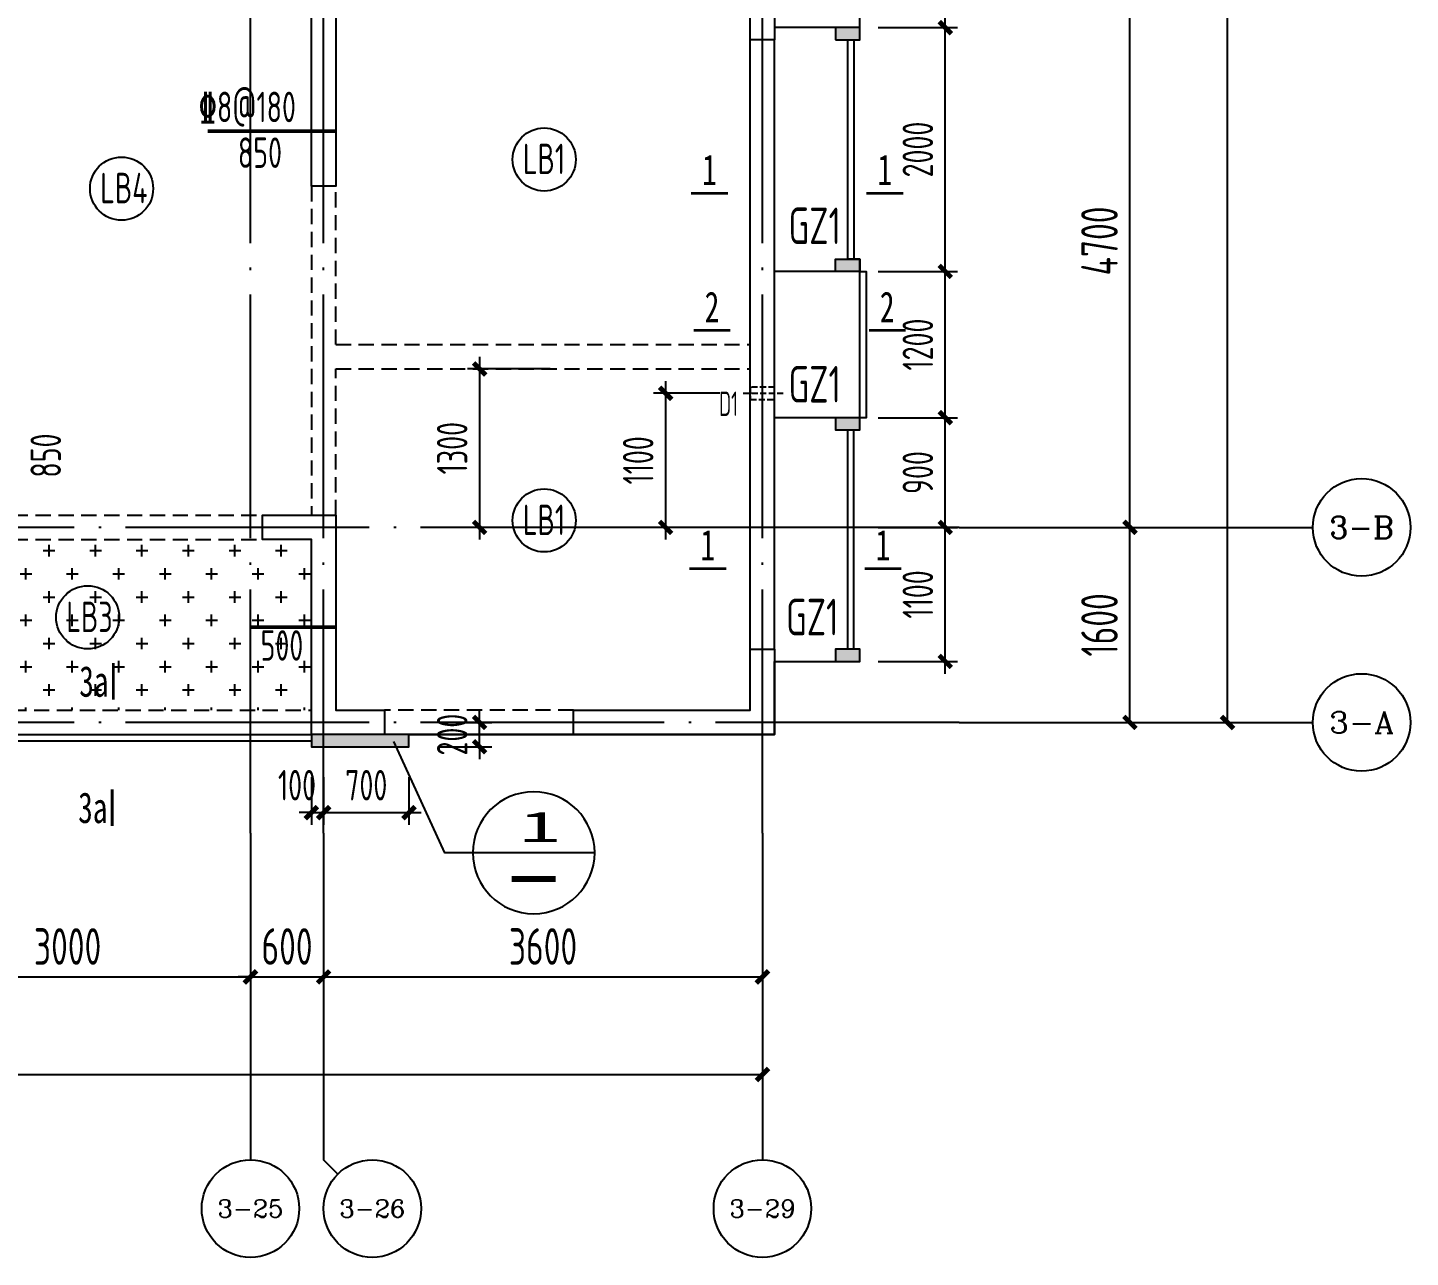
# Model space of a CAD drawing. Extents: x -173820 to 521180, y -715739 to 158231.
# Drawn here: x 36302 to 47645, y 62722 to 72810 of the extents above; entities that cross this region are included whole.
import ezdxf
from ezdxf.enums import TextEntityAlignment as Align

# ---------------------------------------------------------------- set-up
doc = ezdxf.new("R2010")
doc.units = 0
doc.header["$LTSCALE"] = 1000
for name, pattern in [('CONTINOUS', [0]), ('DASH', [0.35, 0.25, -0.1]), ('DOTE', [2.42, 2, -0.2, 0.02, -0.2]), ('HIDDEN2', [0.1875, 0.125, -0.0625])]:
    doc.linetypes.add(name, pattern=pattern)
for name, color, linetype in [('A-外装饰线脚', 7, 'Continuous'), ('A-线脚看线', 9, 'Continuous'), ('A-设备穿墙洞', 161, 'Continuous'), ('AXIS', 1, 'DOTE'), ('AXIS_TEXT', 7, 'Continuous'), ('DIM', 3, 'Continuous'), ('DIM1', 3, 'Continuous'), ('填充', 8, 'Continuous'), ('墙', 6, 'Continuous'), ('挑板', 3, 'Continuous'), ('板筋', 6, 'Continuous'), ('柱', 2, 'Continuous'), ('梁', 4, 'HIDDEN2'), ('模板线', 3, 'Continuous'), ('详图索引', 3, 'Continuous'), ('钢筋_文字', 7, 'Continuous'), ('钢筋长度标注', 7, 'Continuous')]:
    doc.layers.add(name, color=color, linetype=linetype)
doc.styles.add('_TCH_AXIS', font='COMPLEX', dxfattribs={"bigfont": 'GBCBIG'})
doc.styles.add('COMPLEX', font='COMPLEX')
doc.styles.add('TSSD_BOLD', font='tssdeng2.shx', dxfattribs={"width": 0.7, "height": 250, "bigfont": 'CHINA.shx'})
doc.styles.add('TSSD_Dimension', font='tssdeng.shx', dxfattribs={"width": 0.7, "bigfont": 'Hztxt.shx'})
doc.styles.add('zzt', font='tssdeng.shx', dxfattribs={"width": 0.7, "height": 300, "bigfont": 'tssdchn.shx'})
doc.styles.add('钢筋', font='tssdeng.shx', dxfattribs={"width": 0.7, "height": 250, "bigfont": 'tssdchn.shx'})
doc.styles.add('钢筋长度', font='tssdeng.shx', dxfattribs={"width": 0.7, "height": 300, "bigfont": 'tssdchn.shx'})
doc.styles.add('黑体', font='simhei.ttf', dxfattribs={"width": 0.8})
doc.dimstyles.new('DIM_1_100', dxfattribs={"dimtxt": 300, "dimasz": 100, "dimexe": 200, "dimexo": 50, "dimgap": 100, "dimtad": 1, "dimdec": 0, "dimzin": 0, "dimdsep": 46, "dimtxsty": 'zzt', "dimblk": 'ARCHTICK', "dimcen": 0, "dimclrt": 7, "dimadec": 0, "dimazin": 0, "dimtfac": 1, "dimtdec": 0, "dimtix": 1, "dimtmove": 2, "dimatfit": 0, "dimldrblk": 'ARCHTICK', "dimfxl": 0, "dimtolj": 1, "dimarcsym": 0})
doc.dimstyles.new('TSSD_100_100', dxfattribs={"dimtxt": 250, "dimasz": 100, "dimexe": 100, "dimexo": 250, "dimgap": 100, "dimtad": 1, "dimdec": 0, "dimzin": 0, "dimdsep": 46, "dimtxsty": 'TSSD_Dimension', "dimblk": 'ARCHTICK', "dimcen": 0, "dimdle": 100, "dimclrd": 3, "dimclre": 3, "dimclrt": 7, "dimadec": 0, "dimazin": 0, "dimtfac": 1, "dimtdec": 0, "dimtix": 1, "dimtmove": 2, "dimatfit": 3, "dimfxl": 0, "dimtolj": 1, "dimtzin": 0, "dimarcsym": 0})

# ---------------------------------------------------------------- blocks, each defined once
blk = doc.blocks.new('_ArchTick')
at = {"color": 4, "linetype": 'ByBlock', "const_width": 0.4}
blk.add_lwpolyline([(-0.5, -0.5), (0.5, 0.5)], dxfattribs=at)
blk = doc.blocks.new('*D1270')
at = {"layer": 'Defpoints', "color": 0}
for p in [(40840, 70010), (40010, 68710), (40840, 68710)]:
    blk.add_point(p, dxfattribs=at)
at = {"layer": 'DIM', "color": 3, "lineweight": -2}
for p, q in [((40010, 70110), (40010, 68610)), ((40590, 70010), (39910, 70010)), ((40590, 68710), (39910, 68710))]:
    blk.add_line(p, q, dxfattribs=at)
at = {"layer": 'DIM', "color": 3, "lineweight": -2, "xscale": 100, "yscale": 100, "zscale": 100}
for p, rotation in [((40010, 70010), 90), ((40010, 68710), 270)]:
    blk.add_blockref('_ArchTick', p, dxfattribs=dict(at, rotation=rotation))
at = {"layer": 'DIM', "color": 7, "insert": (39785, 69360), "char_height": 250, "attachment_point": 5, "rotation": 90, "style": 'TSSD_Dimension'}
blk.add_mtext('\\A1;1300', dxfattribs=at)
blk = doc.blocks.new('*D1225')
at = {"layer": 'Defpoints', "color": 0}
for p in [(43030, 68710), (43830, 68710), (43030, 67610)]:
    blk.add_point(p, dxfattribs=at)
at = {"layer": 'DIM', "color": 3, "lineweight": -2}
for p, q in [((43830, 67510), (43830, 68810)), ((43280, 68710), (43930, 68710)), ((43280, 67610), (43930, 67610))]:
    blk.add_line(p, q, dxfattribs=at)
at = {"layer": 'DIM', "color": 3, "lineweight": -2, "xscale": 100, "yscale": 100, "zscale": 100}
for p, rotation in [((43830, 68710), 90), ((43830, 67610), 270)]:
    blk.add_blockref('_ArchTick', p, dxfattribs=dict(at, rotation=rotation))
at = {"layer": 'DIM', "color": 7, "insert": (43605, 68160), "char_height": 250, "attachment_point": 5, "rotation": 90, "style": 'TSSD_Dimension'}
blk.add_mtext('\\A1;1100', dxfattribs=at)
blk = doc.blocks.new('*D1224')
at = {"layer": 'Defpoints', "color": 0}
for p in [(43030, 69610), (43830, 69610), (43030, 68710)]:
    blk.add_point(p, dxfattribs=at)
at = {"layer": 'DIM', "color": 3, "lineweight": -2}
for p, q in [((43830, 68610), (43830, 69710)), ((43280, 69610), (43930, 69610)), ((43280, 68710), (43930, 68710))]:
    blk.add_line(p, q, dxfattribs=at)
at = {"layer": 'DIM', "color": 3, "lineweight": -2, "xscale": 100, "yscale": 100, "zscale": 100}
for p, rotation in [((43830, 69610), 90), ((43830, 68710), 270)]:
    blk.add_blockref('_ArchTick', p, dxfattribs=dict(at, rotation=rotation))
at = {"layer": 'DIM', "color": 7, "insert": (43605, 69160), "char_height": 250, "attachment_point": 5, "rotation": 90, "style": 'TSSD_Dimension'}
blk.add_mtext('\\A1;900', dxfattribs=at)
blk = doc.blocks.new('*D1208')
at = {"layer": 'Defpoints', "color": 0}
for p in [(38630, 66910), (38730, 66910), (38730, 66370)]:
    blk.add_point(p, dxfattribs=at)
at = {"layer": 'DIM', "color": 3, "lineweight": -2}
for p, q in [((38630, 66660), (38630, 66270)), ((38730, 66660), (38730, 66270)), ((38630, 66370), (38530, 66370)), ((38630, 66370), (38730, 66370)), ((38730, 66370), (38830, 66370))]:
    blk.add_line(p, q, dxfattribs=at)
at = {"layer": 'DIM', "color": 3, "lineweight": -2, "xscale": 100, "yscale": 100, "zscale": 100}
blk.add_blockref('_ArchTick', (38630, 66370), dxfattribs=at)
at = {"layer": 'DIM', "color": 3, "lineweight": -2, "xscale": 100, "yscale": 100, "zscale": 100, "rotation": 180}
blk.add_blockref('_ArchTick', (38730, 66370), dxfattribs=at)
at = {"layer": 'DIM', "color": 7, "insert": (38512, 66595), "char_height": 250, "attachment_point": 5, "style": 'TSSD_Dimension'}
blk.add_mtext('\\A1;100', dxfattribs=at)
blk = doc.blocks.new('*D1207')
at = {"layer": 'Defpoints', "color": 0}
for p in [(38730, 66910), (39430, 66910), (39430, 66370)]:
    blk.add_point(p, dxfattribs=at)
at = {"layer": 'DIM', "color": 3, "lineweight": -2}
for p, q in [((38730, 66660), (38730, 66270)), ((39430, 66660), (39430, 66270)), ((38630, 66370), (39530, 66370))]:
    blk.add_line(p, q, dxfattribs=at)
at = {"layer": 'DIM', "color": 3, "lineweight": -2, "xscale": 100, "yscale": 100, "zscale": 100, "rotation": 180}
blk.add_blockref('_ArchTick', (38730, 66370), dxfattribs=at)
at = {"layer": 'DIM', "color": 3, "lineweight": -2, "xscale": 100, "yscale": 100, "zscale": 100}
blk.add_blockref('_ArchTick', (39430, 66370), dxfattribs=at)
at = {"layer": 'DIM', "color": 7, "insert": (39080, 66595), "char_height": 250, "attachment_point": 5, "style": 'TSSD_Dimension'}
blk.add_mtext('\\A1;700', dxfattribs=at)
blk = doc.blocks.new('*D1206')
at = {"layer": 'Defpoints', "color": 0}
for p in [(39430, 67110), (40010, 67110), (39430, 66910)]:
    blk.add_point(p, dxfattribs=at)
at = {"layer": 'DIM', "color": 3, "lineweight": -2}
for p, q in [((40010, 67110), (40010, 67210)), ((39680, 67110), (40110, 67110)), ((40010, 66910), (40010, 67110)), ((39680, 66910), (40110, 66910)), ((40010, 66910), (40010, 66810))]:
    blk.add_line(p, q, dxfattribs=at)
at = {"layer": 'DIM', "color": 3, "lineweight": -2, "xscale": 100, "yscale": 100, "zscale": 100}
for p, rotation in [((40010, 67110), 270), ((40010, 66910), 90)]:
    blk.add_blockref('_ArchTick', p, dxfattribs=dict(at, rotation=rotation))
at = {"layer": 'DIM', "color": 7, "insert": (39785, 67010), "char_height": 250, "attachment_point": 5, "rotation": 90, "style": 'TSSD_Dimension'}
blk.add_mtext('\\A1;200', dxfattribs=at)
blk = doc.blocks.new('$1943368')
at = {"layer": '模板线', "color": 4, "const_width": 22.7}
for points in [[(295, 1338), (295, 1036)], [(286, 302), (286, 0)]]:
    blk.add_lwpolyline(points, dxfattribs=at)
at = {"layer": '模板线', "color": 0, "style": '黑体', "width": 0.7}
for p in [(136, 1187), (127, 151)]:
    blk.add_text('3a', height=252, dxfattribs=at).set_placement(p, align=Align.MIDDLE_CENTER)
blk = doc.blocks.new('$1605056')
at = {"layer": '模板线', "color": 4, "const_width": 22.7}
for points in [[(0, 0), (302, 0)], [(1438, 0), (1740, 0)]]:
    blk.add_lwpolyline(points, dxfattribs=at)
at = {"layer": '模板线', "color": 0, "style": '黑体', "width": 0.7}
for p in [(151, 193), (1588, 193)]:
    blk.add_text('1', height=252, dxfattribs=at).set_placement(p, align=Align.MIDDLE_CENTER)
blk = doc.blocks.new('$1324012')
at = {"layer": '模板线', "color": 4, "const_width": 22.7}
for points in [[(0, 0), (302, 0)], [(1438, 0), (1740, 0)]]:
    blk.add_lwpolyline(points, dxfattribs=at)
at = {"layer": '模板线', "color": 0, "style": '黑体', "width": 0.7}
for p in [(151, 193), (1588, 193)]:
    blk.add_text('2', height=252, dxfattribs=at).set_placement(p, align=Align.MIDDLE_CENTER)
blk = doc.blocks.new('*D1030')
at = {"layer": 'Defpoints', "color": 0}
for p in [(43030, 70810), (43830, 70810), (43030, 69610)]:
    blk.add_point(p, dxfattribs=at)
at = {"layer": 'DIM', "color": 3, "lineweight": -2}
for p, q in [((43830, 69510), (43830, 70910)), ((43280, 70810), (43930, 70810)), ((43280, 69610), (43930, 69610))]:
    blk.add_line(p, q, dxfattribs=at)
at = {"layer": 'DIM', "color": 3, "lineweight": -2, "xscale": 100, "yscale": 100, "zscale": 100}
for p, rotation in [((43830, 70810), 90), ((43830, 69610), 270)]:
    blk.add_blockref('_ArchTick', p, dxfattribs=dict(at, rotation=rotation))
at = {"layer": 'DIM', "color": 7, "insert": (43605, 70210), "char_height": 250, "attachment_point": 5, "rotation": 90, "style": 'TSSD_Dimension'}
blk.add_mtext('\\A1;1200', dxfattribs=at)
blk = doc.blocks.new('*D1029')
at = {"layer": 'Defpoints', "color": 0}
for p in [(43030, 72810), (43830, 72810), (43030, 70810)]:
    blk.add_point(p, dxfattribs=at)
at = {"layer": 'DIM', "color": 3, "lineweight": -2}
for p, q in [((43830, 70710), (43830, 72910)), ((43280, 72810), (43930, 72810)), ((43280, 70810), (43930, 70810))]:
    blk.add_line(p, q, dxfattribs=at)
at = {"layer": 'DIM', "color": 3, "lineweight": -2, "xscale": 100, "yscale": 100, "zscale": 100}
for p, rotation in [((43830, 72810), 90), ((43830, 70810), 270)]:
    blk.add_blockref('_ArchTick', p, dxfattribs=dict(at, rotation=rotation))
at = {"layer": 'DIM', "color": 7, "insert": (43605, 71810), "char_height": 250, "attachment_point": 5, "rotation": 90, "style": 'TSSD_Dimension'}
blk.add_mtext('\\A1;2000', dxfattribs=at)
blk = doc.blocks.new('*D1028')
at = {"layer": 'Defpoints', "color": 0}
for p in [(43030, 73410), (43830, 73410), (43030, 72810)]:
    blk.add_point(p, dxfattribs=at)
at = {"layer": 'DIM', "color": 3, "lineweight": -2}
for p, q in [((43830, 72710), (43830, 73510)), ((43280, 73410), (43930, 73410)), ((43280, 72810), (43930, 72810))]:
    blk.add_line(p, q, dxfattribs=at)
at = {"layer": 'DIM', "color": 3, "lineweight": -2, "xscale": 100, "yscale": 100, "zscale": 100}
for p, rotation in [((43830, 73410), 90), ((43830, 72810), 270)]:
    blk.add_blockref('_ArchTick', p, dxfattribs=dict(at, rotation=rotation))
at = {"layer": 'DIM', "color": 7, "insert": (43605, 73110), "char_height": 250, "attachment_point": 5, "rotation": 90, "style": 'TSSD_Dimension'}
blk.add_mtext('\\A1;600', dxfattribs=at)
blk = doc.blocks.new('详图索引1')
at = {"color": 3, "const_width": 50}
blk.add_lwpolyline([(319, -216), (681, -216)], dxfattribs=at)
at = {"layer": '详图索引', "color": 3}
blk.add_line((0, 0), (1000, 0), dxfattribs=at)
blk.add_circle((500, 0), 500, dxfattribs=at)
at = {"layer": '详图索引', "color": 3, "style": '黑体', "width": 2}
blk.add_attdef('1', text='', height=250, dxfattribs=at).set_placement((468, 213), align=Align.MIDDLE_CENTER)
blk = doc.blocks.new('*D397')
at = {"layer": 'Defpoints', "color": 0}
for p in [(49615, 0), (51015, 0), (49615, -1600)]:
    blk.add_point(p, dxfattribs=at)
at = {"layer": 'DIM1', "color": 0, "lineweight": -2}
for p, q in [((49665, 0), (51215, 0)), ((51015, -1600), (51015, 0)), ((49665, -1600), (51215, -1600))]:
    blk.add_line(p, q, dxfattribs=at)
at = {"layer": 'DIM1', "color": 0, "lineweight": -2, "xscale": 100, "yscale": 100, "zscale": 100}
for p, rotation in [((51015, 0), 90), ((51015, -1600), 270)]:
    blk.add_blockref('_ArchTick', p, dxfattribs=dict(at, rotation=rotation))
at = {"layer": 'DIM1', "color": 7, "insert": (50765, -800), "char_height": 300, "attachment_point": 5, "rotation": 90, "style": 'zzt'}
blk.add_mtext('\\A1;1600', dxfattribs=at)
blk = doc.blocks.new('*D398')
at = {"layer": 'Defpoints', "color": 0}
for p in [(49615, 4700), (51015, 4700), (49615, 0)]:
    blk.add_point(p, dxfattribs=at)
at = {"layer": 'DIM1', "color": 0, "lineweight": -2}
for p, q in [((49665, 4700), (51215, 4700)), ((51015, 0), (51015, 4700)), ((49665, 0), (51215, 0))]:
    blk.add_line(p, q, dxfattribs=at)
at = {"layer": 'DIM1', "color": 0, "lineweight": -2, "xscale": 100, "yscale": 100, "zscale": 100}
for p, rotation in [((51015, 4700), 90), ((51015, 0), 270)]:
    blk.add_blockref('_ArchTick', p, dxfattribs=dict(at, rotation=rotation))
at = {"layer": 'DIM1', "color": 7, "insert": (50765, 2350), "char_height": 300, "attachment_point": 5, "rotation": 90, "style": 'zzt'}
blk.add_mtext('\\A1;4700', dxfattribs=at)
blk = doc.blocks.new('*D410')
at = {"layer": 'Defpoints', "color": 0}
for p in [(49615, 20100), (51815, 20100), (49615, -1600)]:
    blk.add_point(p, dxfattribs=at)
at = {"layer": 'DIM1', "color": 0, "lineweight": -2}
for p, q in [((49665, 20100), (52015, 20100)), ((51815, -1600), (51815, 20100)), ((49665, -1600), (52015, -1600))]:
    blk.add_line(p, q, dxfattribs=at)
at = {"layer": 'DIM1', "color": 0, "lineweight": -2, "xscale": 100, "yscale": 100, "zscale": 100}
for p, rotation in [((51815, 20100), 90), ((51815, -1600), 270)]:
    blk.add_blockref('_ArchTick', p, dxfattribs=dict(at, rotation=rotation))
at = {"layer": 'DIM1', "color": 7, "insert": (51565, 9250), "char_height": 300, "attachment_point": 5, "rotation": 90, "style": 'zzt'}
blk.add_mtext('\\A1;21700', dxfattribs=at)
blk = doc.blocks.new('*D443')
at = {"layer": 'Defpoints', "color": 0}
for p in [(40800, -2508), (43800, -2508), (43800, -3688)]:
    blk.add_point(p, dxfattribs=at)
at = {"layer": 'DIM1', "color": 0, "lineweight": -2}
for p, q in [((40800, -2558), (40800, -3888)), ((43800, -2558), (43800, -3888)), ((40800, -3688), (43800, -3688))]:
    blk.add_line(p, q, dxfattribs=at)
at = {"layer": 'DIM1', "color": 0, "lineweight": -2, "xscale": 100, "yscale": 100, "zscale": 100, "rotation": 180}
blk.add_blockref('_ArchTick', (40800, -3688), dxfattribs=at)
at = {"layer": 'DIM1', "color": 0, "lineweight": -2, "xscale": 100, "yscale": 100, "zscale": 100}
blk.add_blockref('_ArchTick', (43800, -3688), dxfattribs=at)
at = {"layer": 'DIM1', "color": 7, "insert": (42300, -3438), "char_height": 300, "attachment_point": 5, "style": 'zzt'}
blk.add_mtext('\\A1;3000', dxfattribs=at)
blk = doc.blocks.new('*D444')
at = {"layer": 'Defpoints', "color": 0}
for p in [(43800, -2508), (44400, -2508), (44400, -3688)]:
    blk.add_point(p, dxfattribs=at)
at = {"layer": 'DIM1', "color": 0, "lineweight": -2}
for p, q in [((43800, -2558), (43800, -3888)), ((44400, -2558), (44400, -3888)), ((43800, -3688), (43700, -3688)), ((43800, -3688), (44400, -3688)), ((44400, -3688), (44500, -3688))]:
    blk.add_line(p, q, dxfattribs=at)
at = {"layer": 'DIM1', "color": 0, "lineweight": -2, "xscale": 100, "yscale": 100, "zscale": 100}
blk.add_blockref('_ArchTick', (43800, -3688), dxfattribs=at)
at = {"layer": 'DIM1', "color": 0, "lineweight": -2, "xscale": 100, "yscale": 100, "zscale": 100, "rotation": 180}
blk.add_blockref('_ArchTick', (44400, -3688), dxfattribs=at)
at = {"layer": 'DIM1', "color": 7, "insert": (44100, -3438), "char_height": 300, "attachment_point": 5, "style": 'zzt'}
blk.add_mtext('\\A1;600', dxfattribs=at)
blk = doc.blocks.new('*D445')
at = {"layer": 'Defpoints', "color": 0}
for p in [(44400, -2508), (48000, -2508), (48000, -3688)]:
    blk.add_point(p, dxfattribs=at)
at = {"layer": 'DIM1', "color": 0, "lineweight": -2}
for p, q in [((44400, -2558), (44400, -3888)), ((48000, -2558), (48000, -3888)), ((44400, -3688), (48000, -3688))]:
    blk.add_line(p, q, dxfattribs=at)
at = {"layer": 'DIM1', "color": 0, "lineweight": -2, "xscale": 100, "yscale": 100, "zscale": 100, "rotation": 180}
blk.add_blockref('_ArchTick', (44400, -3688), dxfattribs=at)
at = {"layer": 'DIM1', "color": 0, "lineweight": -2, "xscale": 100, "yscale": 100, "zscale": 100}
blk.add_blockref('_ArchTick', (48000, -3688), dxfattribs=at)
at = {"layer": 'DIM1', "color": 7, "insert": (46200, -3438), "char_height": 300, "attachment_point": 5, "style": 'zzt'}
blk.add_mtext('\\A1;3600', dxfattribs=at)
blk = doc.blocks.new('*D446')
at = {"layer": 'Defpoints', "color": 0}
for p in [(0, -2508), (48000, -2508), (48000, -4488)]:
    blk.add_point(p, dxfattribs=at)
at = {"layer": 'DIM1', "color": 0, "lineweight": -2}
for p, q in [((0, -2558), (0, -4688)), ((48000, -2558), (48000, -4688)), ((0, -4488), (48000, -4488))]:
    blk.add_line(p, q, dxfattribs=at)
at = {"layer": 'DIM1', "color": 0, "lineweight": -2, "xscale": 100, "yscale": 100, "zscale": 100, "rotation": 180}
blk.add_blockref('_ArchTick', (0, -4488), dxfattribs=at)
at = {"layer": 'DIM1', "color": 0, "lineweight": -2, "xscale": 100, "yscale": 100, "zscale": 100}
blk.add_blockref('_ArchTick', (48000, -4488), dxfattribs=at)
at = {"layer": 'DIM1', "color": 7, "insert": (24000, -4238), "char_height": 300, "attachment_point": 5, "style": 'zzt'}
blk.add_mtext('\\A1;48000', dxfattribs=at)
blk = doc.blocks.new('_AXISO')
at = {"color": 3}
blk.add_circle((0, 0), 0.5, dxfattribs=at)
at = {"layer": 'AXIS_TEXT', "color": 3, "style": 'COMPLEX', "width": 1.041667}
blk.add_attdef('A', text='', height=0.56, dxfattribs=at).set_placement((-0.25, -0.28), (0.25, -0.28), align=Align.FIT)
blk = doc.blocks.new('$1466424')
at = {"layer": '板筋', "const_width": 30}
for points in [[(43550, 4955), (44600, 4955)], [(43900, 885), (44600, 885)]]:
    blk.add_lwpolyline(points, dxfattribs=at)
at = {"layer": '钢筋_文字'}
for centre in [(46310, 4722, 0), (42843, 4483, 0), (46310, 1761, 0), (42565, 966, 0)]:
    blk.add_circle(centre, 259, dxfattribs=at)
at = {"layer": '钢筋_文字', "color": 7, "linetype": 'Continuous', "style": '钢筋', "width": 0.7}
blk.add_text('%%1328@180', height=250, dxfattribs=at).set_placement((43475, 5028, 0))
at = {"layer": '钢筋_文字', "style": 'TSSD_BOLD', "width": 0.7}
for s, p in [('LB1', (46135, 4602, 0)), ('LB4', (42668, 4363, 0)), ('LB1', (46135, 1641, 0)), ('LB3', (42390, 845, 0))]:
    blk.add_text(s, height=250, dxfattribs=at).set_placement(p)
at = {"layer": '钢筋长度标注', "style": '钢筋长度', "width": 0.7}
for s, p in [('850', (43797, 4653)), ('500', (43983, 610))]:
    blk.add_text(s, height=250, dxfattribs=at).set_placement(p)
blk.add_text('850', height=250, rotation=90, dxfattribs=at).set_placement((42346, 2112))
blk = doc.blocks.new('$133032')
at = {"layer": '挑板'}
for points in [[(41000, 100), (44400, 100), (44400, 0), (45200, 0), (45200, 100), (48200, 100), (48200, 700), (48900, 700), (48900, 800), (48800, 800), (48800, 2600), (48900, 2600), (48900, 4000), (48800, 4000), (48800, 5800), (48900, 5800), (48900, 7200)], [(48900, 5900), (48200, 5900)], [(48900, 3900), (48200, 3900)], [(48900, 2700), (48200, 2700)]]:
    blk.add_lwpolyline(points, dxfattribs=at)
blk = doc.blocks.new('$1839168')
at = {"layer": '柱'}
blk.add_hatch(color=8, dxfattribs=at).paths.add_polyline_path([(0, 200), (0, 0), (100, 0), (100, 200)])
at = {"layer": '柱', "color": 3, "elevation": 0}
blk.add_lwpolyline([(0, 200), (0, 0), (100, 0), (100, 200)], close=True, dxfattribs=at)
blk = doc.blocks.new('$1691164')
at = {"layer": '柱'}
blk.add_hatch(color=8, dxfattribs=at).paths.add_polyline_path([(0, 0), (100, 0), (100, 200), (0, 200)])
at = {"layer": '柱', "color": 3, "elevation": 0}
blk.add_lwpolyline([(100, 200), (0, 200), (0, 0), (100, 0), (100, 0), (100, 0)], close=True, dxfattribs=at)
blk = doc.blocks.new('$1222607')
at = {"layer": '柱', "rotation": 90}
for name, p in [('$1839168', (48900, 5800, 0)), ('$1691164', (48900, 2600, 0)), ('$1839168', (48900, 700, 0))]:
    blk.add_blockref(name, p, dxfattribs=at)
at = {"layer": '柱', "xscale": -1, "rotation": 90}
blk.add_blockref('$1691164', (48900, 4000, 0), dxfattribs=at)
blk = doc.blocks.new('$1413619')
at = {"layer": 'A-线脚看线', "color": 5, "elevation": 0}
for points in [[(48900, 5750), (48900, 3950)], [(48950, 3850), (49000, 3850), (49000, 2650), (48950, 2650)], [(48900, 750), (48900, 2550)], [(41050, 0), (44450, 0)]]:
    blk.add_lwpolyline(points, dxfattribs=at)
blk = doc.blocks.new('*D11680')
at = {"layer": 'Defpoints', "color": 0}
for p in [(48900, 1648), (48206, 548), (48900, 548, 0)]:
    blk.add_point(p, dxfattribs=at)
at = {"layer": 'DIM1', "color": 3, "lineweight": -2}
for p, q in [((48206, 1748), (48206, 448)), ((48650, 1648), (48106, 1648)), ((48650, 548), (48106, 548))]:
    blk.add_line(p, q, dxfattribs=at)
at = {"layer": 'DIM1', "color": 3, "lineweight": -2, "xscale": 100, "yscale": 100, "zscale": 100}
for p, rotation in [((48206, 1648), 90), ((48206, 548), 270)]:
    blk.add_blockref('_ArchTick', p, dxfattribs=dict(at, rotation=rotation))
at = {"layer": 'DIM1', "color": 7, "insert": (47981, 1098), "char_height": 250, "attachment_point": 5, "rotation": 90, "style": 'TSSD_Dimension'}
blk.add_mtext('\\A1;1100', dxfattribs=at)
blk = doc.blocks.new('$1783196')
at = {"layer": 'AXIS'}
for p, q in [((53234.9, 3480), (53234.9, 27859.5)), ((49034.9, 3480), (49034.9, 15688.3)), ((49634.9, 3480), (49634.9, 11688.3)), ((54849.9, 5988.3), (4360, 5988.3)), ((54849.9, 4388.3), (4360, 4388.3))]:
    blk.add_line(p, q, dxfattribs=at)
at = {"layer": 'DIM1'}
for p, q in [((54849.9, 5988.3), (57749.9, 5988.3)), ((54849.9, 4388.3), (57749.9, 4388.3)), ((49034.9, 3480), (49034.9, 800)), ((49634.9, 3480), (49634.9, 800)), ((53234.9, 3480), (53234.9, 800)), ((49752, 682.8), (49634.9, 800))]:
    blk.add_line(p, q, dxfattribs=at)
ref = blk.add_blockref('_AXISO', (58149.9, 5988.3), dxfattribs=dict(at, xscale=800, yscale=800, zscale=800))
ref.add_attrib('A', '3-B', dxfattribs={"layer": 'AXIS_TEXT', "height": 179.65, "style": '_TCH_AXIS'}).set_placement((57884.7, 5898.5), (58415.1, 5898.5), align=Align.FIT)
ref = blk.add_blockref('_AXISO', (58149.9, 4388.3), dxfattribs=dict(at, xscale=800, yscale=800, zscale=800))
ref.add_attrib('A', '3-A', dxfattribs={"layer": 'AXIS_TEXT', "height": 177.09, "style": '_TCH_AXIS'}).set_placement((57884.3, 4299.8), (58415.5, 4299.8), align=Align.FIT)
ref = blk.add_blockref('_AXISO', (49034.9, 400), dxfattribs=dict(at, xscale=800, yscale=800, zscale=800))
ref.add_attrib('A', '3-25', dxfattribs={"layer": 'AXIS_TEXT', "height": 143.86, "style": '_TCH_AXIS'}).set_placement((48764.3, 328.1), (49305.5, 328.1), align=Align.FIT)
ref = blk.add_blockref('_AXISO', (50034.9, 400), dxfattribs=dict(at, xscale=800, yscale=800, zscale=800))
ref.add_attrib('A', '3-26', dxfattribs={"layer": 'AXIS_TEXT', "height": 143.86, "style": '_TCH_AXIS'}).set_placement((49764.3, 328.1), (50305.5, 328.1), align=Align.FIT)
ref = blk.add_blockref('_AXISO', (53234.9, 400), dxfattribs=dict(at, xscale=800, yscale=800, zscale=800))
ref.add_attrib('A', '3-29', dxfattribs={"layer": 'AXIS_TEXT', "height": 143.86, "style": '_TCH_AXIS'}).set_placement((52964.3, 328.1), (53505.5, 328.1), align=Align.FIT)
for p1, p2, distance, picture, middle in [((54849.9, 4388.3), (54849.9, 26088.3), -2200, '*D410', (56799.9, 15238.3)), ((54849.9, 5988.3), (54849.9, 10688.3), -1400, '*D398', (55999.9, 8338.3)), ((54849.9, 4388.3), (54849.9, 5988.3), -1400, '*D397', (55999.9, 5188.3)), ((5234.9, 3480), (53234.9, 3480), -1980, '*D446', (29234.9, 1750)), ((46034.9, 3480), (49034.9, 3480), -1180, '*D443', (47534.9, 2550)), ((49034.9, 3480), (49634.9, 3480), -1180, '*D444', (49334.9, 2550)), ((49634.9, 3480), (53234.9, 3480), -1180, '*D445', (51434.9, 2550))]:
    dim = blk.add_aligned_dim(p1=p1, p2=p2, distance=distance, dimstyle='DIM_1_100', dxfattribs=at)
    dim.commit()
    dim.dimension.update_dxf_attribs({"geometry": picture, "text_midpoint": middle, "insert": (5234.9, 5988.3)})
blk = doc.blocks.new('$1186913')
at = {"layer": 'A-设备穿墙洞', "linetype": 'DASH', "ltscale": 0.2}
blk.add_lwpolyline([(49171.5, 1647.8), (48833, 1647.8)], dxfattribs=at)
blk.add_lwpolyline([(48900.2, 1697.8), (48900.2, 1597.8), (49100.2, 1597.8), (49100.2, 1697.8)], close=True, dxfattribs=at)
at = {"layer": 'A-设备穿墙洞', "color": 7, "linetype": 'DASH', "ltscale": 0.2, "style": 'zzt', "width": 0.6}
blk.add_text('D1', height=200, dxfattribs=at).set_placement((48644.6, 1462.6))
at = {"layer": 'DIM1'}
dim = blk.add_linear_dim(base=(48206.5, 547.9), p1=(48900.2, 1647.8), p2=(48900.2, 547.9, 0), angle=90, dimstyle='TSSD_100_100', dxfattribs=at)
dim.commit()
dim.dimension.update_dxf_attribs({"geometry": '*D11680', "text_midpoint": (47981.5, 1097.8)})

msp = doc.modelspace()

# ---------------------------------------------------------------- hatches: boundary and pattern name
at = {"layer": '填充', "linetype": 'Continuous'}
h = msp.add_hatch(dxfattribs=at)
h.set_pattern_fill('CROSS', color=256, scale=30, style=0)
h.set_pattern_definition([(0, (-5670, 68710), (190.5, 190.5), [95.25, -285.75]), (90, (-5622.38, 68662.38), (-190.5, 190.5), [95.25, -285.75])])
h.paths.add_polyline_path([(35430, 68610), (35230, 68610), (35230, 67210), (38630, 67210), (38630, 68610), (38230, 68610)])
at = {"layer": '填充'}
msp.add_hatch(color=256, dxfattribs=at).paths.add_polyline_path([(39430, 66910), (39430, 67010), (39230, 67010), (38830, 67010), (38630, 67010), (38630, 66910)])

# ---------------------------------------------------------------- linework, layer by layer
at = {"layer": 'A-外装饰线脚', "color": 23}
msp.add_lwpolyline([(38630, 67010), (38630, 66910), (39430, 66910), (39430, 67010)], dxfattribs=at)
at = {"layer": '墙'}
for points in [[(42430, 74360), (42430, 72710), (42230, 72710), (42230, 73310), (41830, 73310), (41830, 73510), (42230, 73510), (42230, 74360)], [(38630, 73510), (38830, 73510), (38830, 71510), (38630, 71510), (38630, 73310)], [(39230, 67010), (38830, 67010), (38630, 67010), (38630, 68610), (38230, 68610), (38230, 68810), (38830, 68810), (38830, 67210), (39230, 67210)], [(42430, 67710), (42430, 67010), (40780, 67010), (40780, 67210), (42230, 67210), (42230, 67710)]]:
    msp.add_lwpolyline(points, close=True, dxfattribs=at)
at = {"layer": '梁', "linetype": 'Continuous'}
for p, q in [((42230, 67710), (42230, 72710)), ((42430, 67710), (42430, 72710)), ((31630, 67010), (38630, 67010)), ((40780, 67010), (39230, 67010))]:
    msp.add_line(p, q, dxfattribs=at)
at = {"layer": '梁'}
for p, q in [((38630, 71510), (38630, 68810)), ((38830, 70210), (38830, 71510)), ((38830, 70210), (42230, 70210)), ((38830, 70010), (42230, 70010)), ((38830, 68810), (38830, 70010)), ((35430, 68810), (38230, 68810)), ((35430, 68610), (38230, 68610)), ((35230, 67210), (38630, 67210)), ((40780, 67210), (39230, 67210))]:
    msp.add_line(p, q, dxfattribs=at)
at = {"layer": '模板线'}
msp.add_lwpolyline([(39953.8, 66040.9), (39724.9, 66040.9), (39307.3, 66952.8)], dxfattribs=at)

# ---------------------------------------------------------------- block references
at = {"layer": 'A-设备穿墙洞'}
msp.add_blockref('$1186913', (-6670.2, 68162.1, 0), dxfattribs=at)
at = {"layer": '填充', "linetype": 'Continuous'}
msp.add_blockref('$1783196', (-10904.9, 62721.7), dxfattribs=at)
at = {"layer": '挑板'}
for name, p in [('$1413619', (-5820, 66960, 0)), ('$133032', (-5770, 66910))]:
    msp.add_blockref(name, p, dxfattribs=at)
at = {"layer": '柱'}
msp.add_blockref('$1222607', (-5770, 66910), dxfattribs=at)
at = {"layer": '模板线'}
for name, p in [('$1605056', (41745.4, 71450.9)), ('$1324012', (41765.4, 70326.1)), ('$1605056', (41730.6, 68372.5)), ('$1943368', (36709.8, 66259.9))]:
    msp.add_blockref(name, p, dxfattribs=at)
ref = msp.add_blockref('详图索引1', (40953.8, 66040.9), dxfattribs=dict(at, xscale=-1))
ref.add_attrib('1', '1', dxfattribs={"layer": '详图索引', "color": 3, "height": 250, "style": '黑体', "width": 2}).set_placement((40505.4, 66253.7), align=Align.MIDDLE_CENTER)
at = {"layer": '钢筋长度标注'}
msp.add_blockref('$1466424', (-5770, 67006.3), dxfattribs=at)

# ---------------------------------------------------------------- texts
at = {"layer": '模板线', "color": 7, "linetype": 'CONTINOUS', "style": 'zzt', "width": 0.7}
for p in [(42544.1, 71034.5), (42544.1, 69734.5), (42523.9, 67824.5)]:
    msp.add_text('GZ1', height=300, dxfattribs=at).set_placement(p)

# ---------------------------------------------------------------- dimensions: what is measured, and where the dimension line sits
at = {"layer": 'DIM'}
for base, p1, p2, picture, middle in [((43830, 73410), (43030, 72810), (43030, 73410), '*D1028', (43605, 73110)), ((43830, 72810), (43030, 70810), (43030, 72810), '*D1029', (43605, 71810)), ((43830, 70810), (43030, 69610), (43030, 70810), '*D1030', (43605, 70210)), ((40010, 68710), (40840, 70010), (40840, 68710), '*D1270', (39785, 69360)), ((43830, 69610), (43030, 68710), (43030, 69610), '*D1224', (43605, 69160)), ((43830, 68710), (43030, 67610), (43030, 68710), '*D1225', (43605, 68160)), ((40010, 67110), (39430, 66910), (39430, 67110), '*D1206', (39785, 67010))]:
    dim = msp.add_linear_dim(base=base, p1=p1, p2=p2, angle=90, dimstyle='TSSD_100_100', dxfattribs=at)
    dim.commit()
    dim.dimension.update_dxf_attribs({"geometry": picture, "text_midpoint": middle})
dim = msp.add_linear_dim(base=(38730, 66370), p1=(38630, 66910), p2=(38730, 66910), dimstyle='TSSD_100_100', dxfattribs=at)
dim.commit()
dim.dimension.update_dxf_attribs({"geometry": '*D1208', "text_midpoint": (38511.7, 66595), "dimtype": 160})
dim = msp.add_linear_dim(base=(39430, 66370), p1=(38730, 66910), p2=(39430, 66910), dimstyle='TSSD_100_100', dxfattribs=at)
dim.commit()
dim.dimension.update_dxf_attribs({"geometry": '*D1207', "text_midpoint": (39080, 66595)})

doc.saveas('drawing.dxf')
